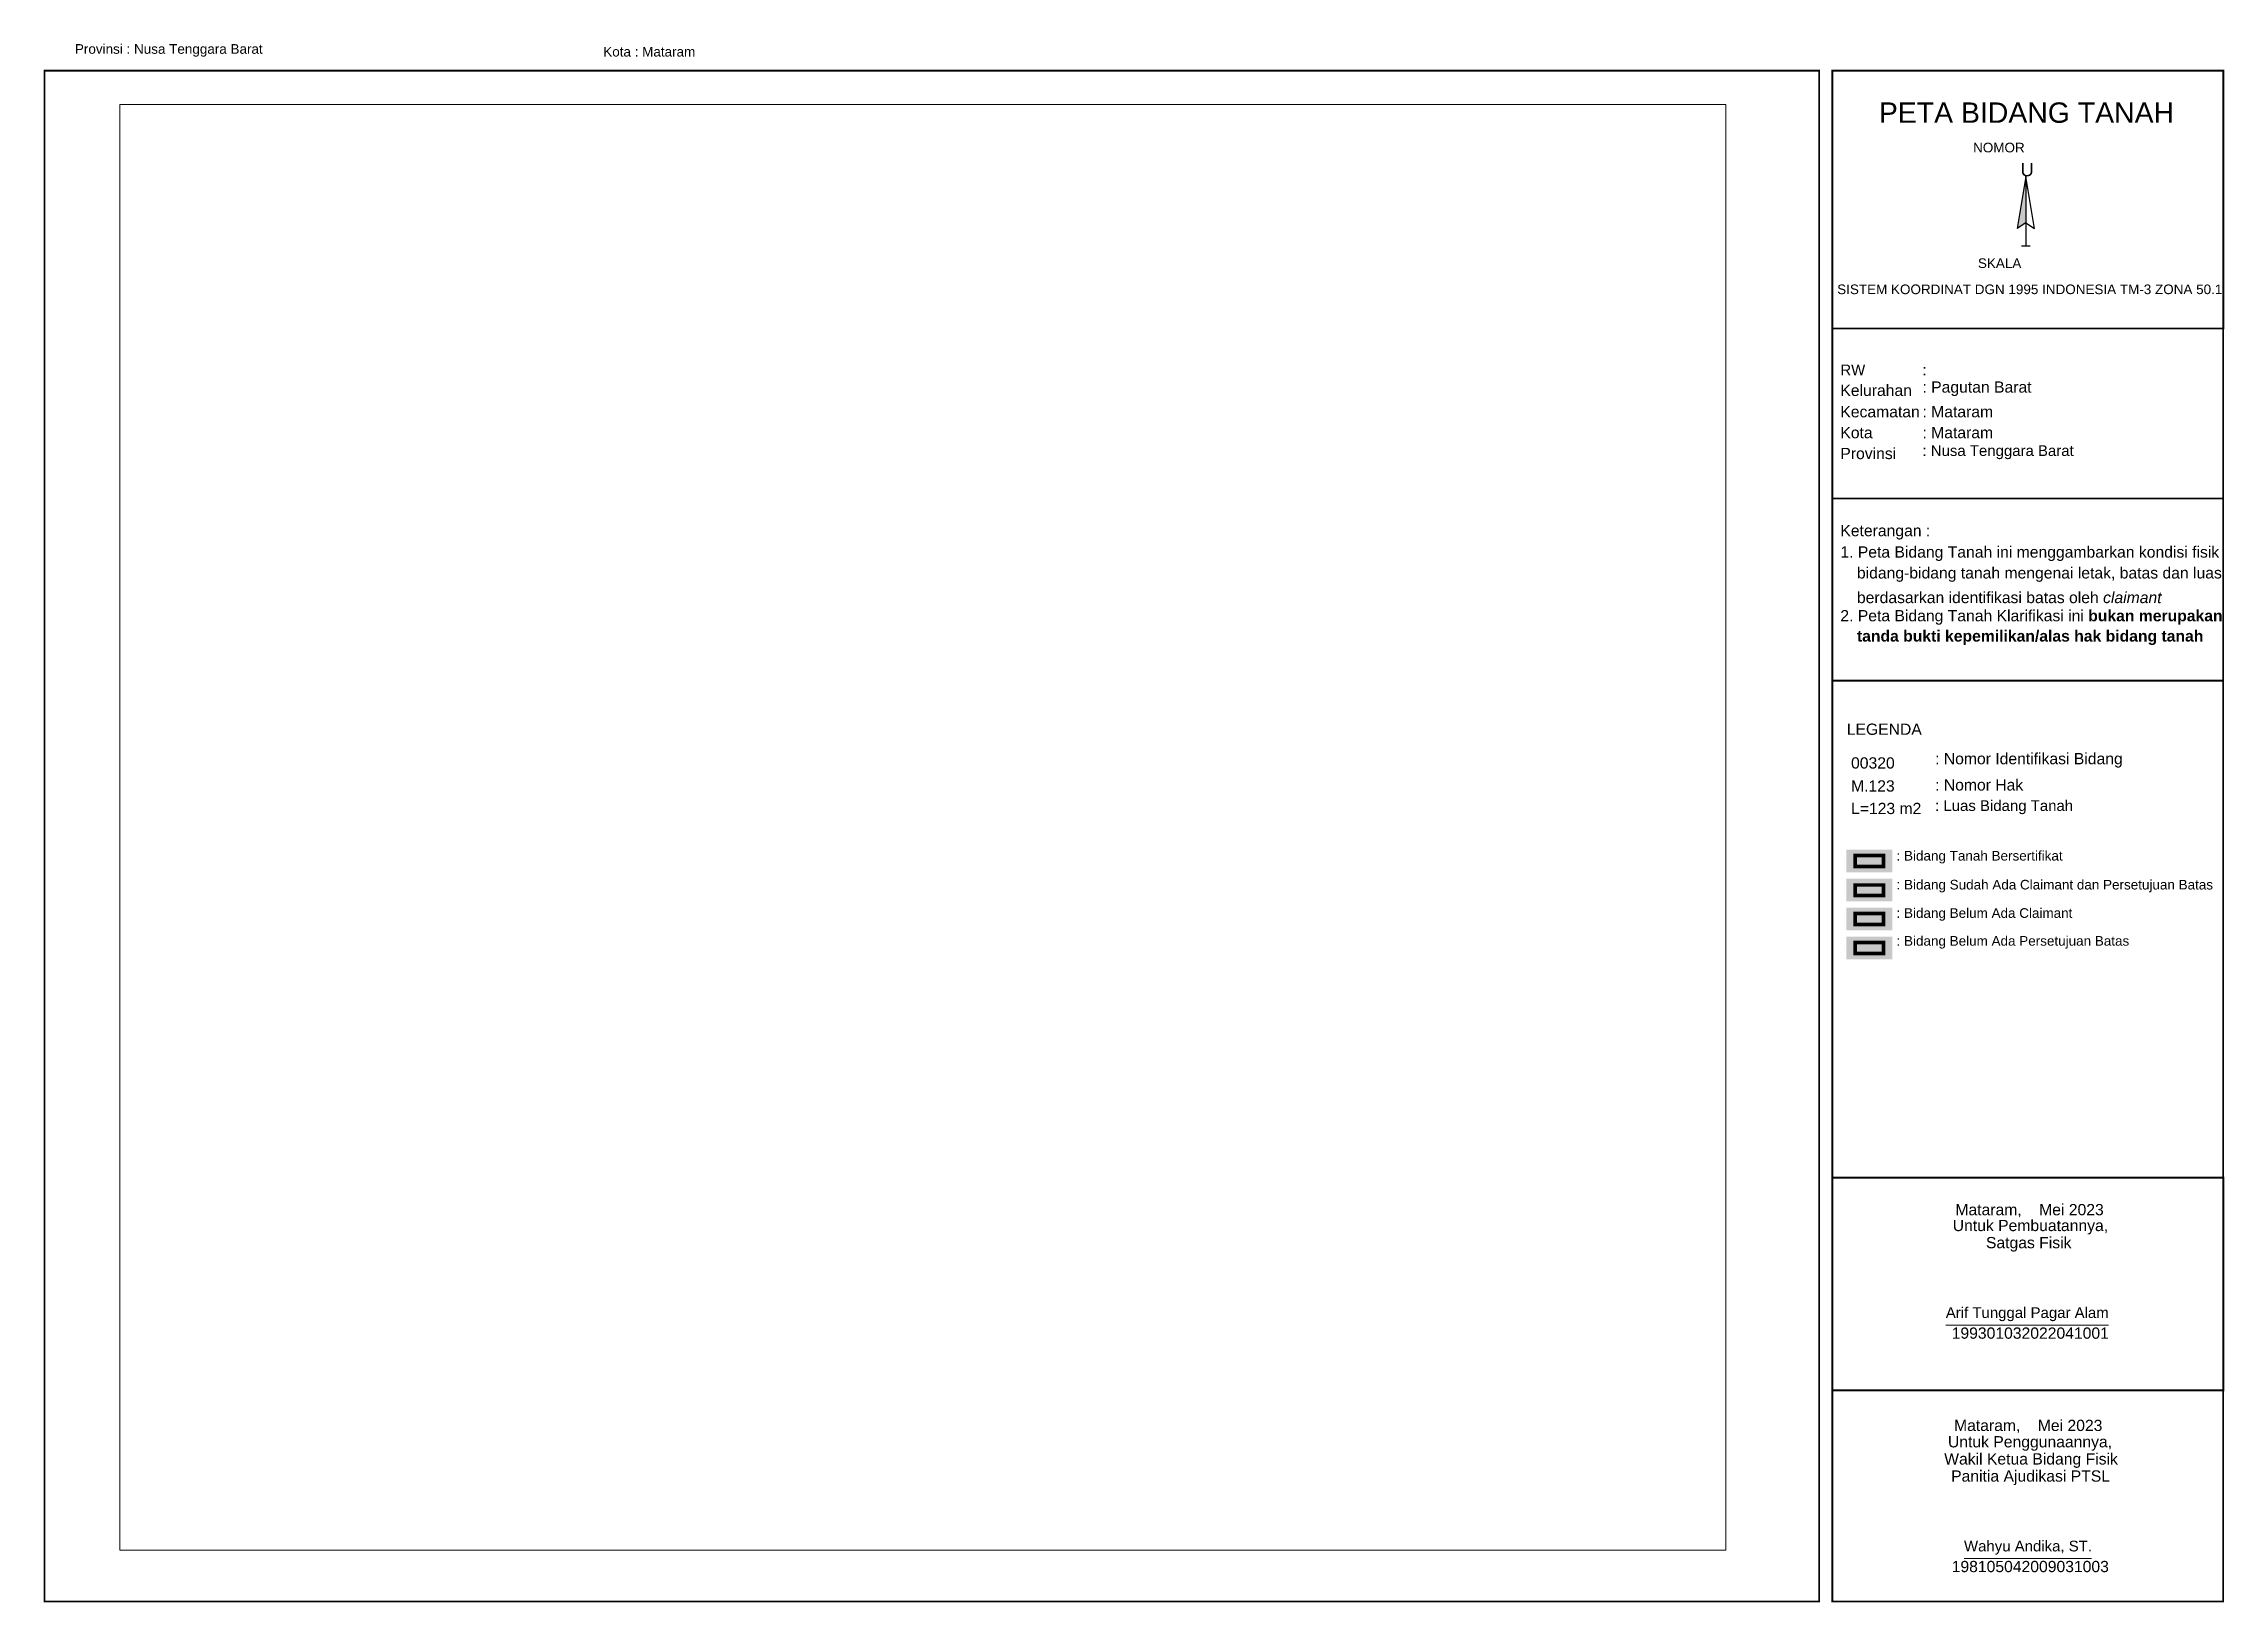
# Paper-space layout '001' of a CAD drawing. Header units: millimetres. Extents: x 7 to 414, y 2 to 293.
import ezdxf

# ---------------------------------------------------------------- set-up
doc = ezdxf.new("R2010")
doc.units = ezdxf.units.MM
for name, color, linetype in [('110100', 7, 'Continuous'), ('GRIDLAYOUT', 7, 'Continuous'), ('LAYOUT', 7, 'Continuous')]:
    doc.layers.add(name, color=color, linetype=linetype)

# ---------------------------------------------------------------- blocks, each defined once
blk = doc.blocks.new('mata angina')
at = {"layer": '110100'}
blk.add_hatch(color=256, dxfattribs=at).paths.add_polyline_path([(377.14, 260.61), (375.69, 251.92), (377.14, 252.88)])
for p, q in [((377.14, 260.61), (375.69, 251.92)), ((378.59, 251.92), (377.14, 260.61)), ((377.14, 252.88), (375.69, 251.92)), ((377.14, 253.39), (377.14, 253.39)), ((377.14, 252.88), (378.59, 251.92))]:
    blk.add_line(p, q, dxfattribs=at)
for points in [[(377.14, 260.61), (377.14, 249.02)], [(376.42, 249.02), (377.86, 249.02)]]:
    blk.add_lwpolyline(points, dxfattribs=at)

psp = doc.layouts.new('001')

# ---------------------------------------------------------------- hatches: boundary and pattern name
at = {"layer": 'LAYOUT', "linetype": 'Continuous'}
for points in [[(343.39, 138.49), (343.39, 142.72), (351.95, 142.72), (351.95, 138.49), (343.39, 138.49)], [(343.39, 133.06), (343.39, 137.29), (351.95, 137.29), (351.95, 133.06), (343.39, 133.06)], [(343.39, 127.64), (343.39, 131.88), (351.95, 131.88), (351.95, 127.64), (343.39, 127.64)], [(343.39, 122.23), (343.39, 126.46), (351.95, 126.46), (351.95, 122.23), (343.39, 122.23)]]:
    psp.add_hatch(color=253, dxfattribs=at).paths.add_polyline_path(points)

# ---------------------------------------------------------------- linework, layer by layer
at = {"layer": 'LAYOUT'}
for points, const_width in [([(6.77, 2.3), (6.77, 288.23), (338.31, 288.23), (338.31, 2.3), (6.77, 2.3)], 0.339), ([(340.76, 2.3), (340.76, 288.23), (413.75, 288.23), (413.75, 2.3), (340.76, 2.3), (340.76, 2.3)], 0.339), ([(340.76, 240.07), (340.76, 288.23), (413.82, 288.23), (413.82, 240.07), (340.76, 240.07)], 0.339), ([(340.76, 174.3), (340.76, 208.32), (413.75, 208.32), (413.75, 174.3), (340.76, 174.3)], 0.339), ([(340.76, 41.74), (340.76, 81.45), (413.82, 81.45), (413.82, 41.74), (340.76, 41.74)], 0.339), ([(361.93, 53.91), (392.37, 53.91)], 0.183), ([(365.32, 10.31), (389.23, 10.31)], 0.183)]:
    psp.add_lwpolyline(points, dxfattribs=dict(at, const_width=const_width))
at = {"layer": 'LAYOUT', "color": 191, "const_width": 0.677}
psp.add_lwpolyline([(345, 139.59), (345, 141.63), (350.32, 141.63), (350.32, 139.59), (345, 139.59)], dxfattribs=at)
at = {"layer": 'LAYOUT', "color": 3, "const_width": 0.677}
psp.add_lwpolyline([(345, 134.17), (345, 136.13), (350.32, 136.13), (350.32, 134.17), (345, 134.17)], dxfattribs=at)
at = {"layer": 'LAYOUT', "color": 7, "true_color": 0xffffff, "const_width": 0.677}
psp.add_lwpolyline([(345, 128.75), (345, 130.78), (350.32, 130.78), (350.32, 128.75), (345, 128.75)], dxfattribs=at)
at = {"layer": 'LAYOUT', "color": 1, "const_width": 0.677}
psp.add_lwpolyline([(345, 123.34), (345, 125.37), (350.32, 125.37), (350.32, 123.34), (345, 123.34)], dxfattribs=at)

# ---------------------------------------------------------------- block references
at = {"layer": 'LAYOUT', "xscale": 1.11418868577612, "yscale": 1.11418868577612, "zscale": 1.11418868577612}
psp.add_blockref('mata angina', (-43.31, -21.91), dxfattribs=at)

# ---------------------------------------------------------------- texts
at = {"layer": 'LAYOUT', "attachment_point": 7}
for s, insert, char_height in [('{\\fArial|b0|i0|c0|p18;Provinsi : Nusa Tenggara Barat}', (12.45, 290.85), 1.8), ('{\\fArial|b0|i0|c0|p18;Kota : Mataram}', (111.15, 290.85), 1.8), ('{\\fArial|b0|i0|c0|p18;PETA BIDANG TANAH}', (349.45, 278.45), 3.8), ('{\\fArial|b0|i0|c0|p18;NOMOR }', (367.05, 272.95), 1.8), ('{\\fArial|b0|i0|c0|p18;U}', (375.89, 268.47), 2.5), ('{\\fArial|b0|i0|c0|p18;SKALA  }', (367.95, 251.35), 1.8), ('{\\fArial|b0|i0|c0|p18;SISTEM KOORDINAT DGN 1995 INDONESIA TM-3 ZONA 50.1}', (341.66, 246.47), 1.8), ('{\\fArial|b0|i0|c0|p18;RW}', (342.25, 231.35), 2), ('{\\fArial|b0|i0|c0|p18;: }', (357.59, 231.36), 2), ('{\\fArial|b0|i0|c0|p18;Kelurahan}', (342.25, 227.45), 2.1), ('{\\fArial|b0|i0|c0|p18;: Pagutan Barat}', (357.59, 227.46), 2.1), ('{\\fArial|b0|i0|c0|p18;Kecamatan}', (342.25, 223.45), 2.1), ('{\\fArial|b0|i0|c0|p18;: Mataram}', (357.59, 223.46), 2.1), ('{\\fArial|b0|i0|c0|p18;Kota}', (342.25, 219.55), 2.1), ('{\\fArial|b0|i0|c0|p18;: Mataram}', (357.59, 219.56), 2.1), ('{\\fArial|b0|i0|c0|p18;Provinsi}', (342.25, 215.65), 2.1), ('{\\fArial|b0|i0|c0|p18;: Nusa Tenggara Barat}', (357.59, 215.66), 2), ('{\\fArial|b0|i0|c0|p18;Keterangan :}', (342.25, 200.65), 2.1), ('{\\fArial|b0|i0|c0|p18;1. Peta Bidang Tanah ini menggambarkan kondisi fisik}', (342.25, 196.65), 2.1), ('{\\fArial|b0|i0|c0|p18;bidang-bidang tanah mengenai letak, batas dan luas}', (345.35, 192.75), 2.1), ('{\\fArial|b0|i0|c0|p18;2. Peta Bidang Tanah Klarifikasi ini \\fArial|b1|i0|c0|p18;bukan merupakan}', (342.25, 184.75), 2.1), ('{\\fArial|b0|i0|c0|p18;berdasarkan identifikasi batas oleh \\fArial|b0|i1|c0|p18;claimant}', (345.35, 188.75), 2.1), ('{\\fArial|b1|i0|c0|p18;tanda bukti kepemilikan/alas hak bidang tanah}', (345.35, 180.95), 2.1), ('{\\fArial|b0|i0|c0|p18;LEGENDA}', (343.45, 164.15), 2.1), ('{\\fArial|b0|i0|c0|p18;00320}', (344.25, 157.85), 2.1), ('{\\fArial|b0|i0|c0|p18;: Nomor Identifikasi Bidang}', (359.95, 158.05), 2.1), ('{\\fArial|b0|i0|c0|p18;M.123}', (344.25, 153.55), 2.1), ('{\\fArial|b0|i0|c0|p18;: Nomor Hak}', (359.95, 153.75), 2.1), ('{\\fArial|b0|i0|c0|p18;L=123 m2}', (344.25, 149.35), 2.1), ('{\\fArial|b0|i0|c0|p18;: Luas Bidang Tanah}', (359.95, 149.35), 2), ('{\\fArial|b0|i0|c0|p18;: Bidang Tanah Bersertifikat}', (352.75, 140.15), 1.8), ('{\\fArial|b0|i0|c0|p18;: Bidang Sudah Ada Claimant dan Persetujuan Batas}', (352.75, 134.75), 1.8), ('{\\fArial|b0|i0|c0|p18;: Bidang Belum Ada Claimant}', (352.75, 129.45), 1.8), ('{\\fArial|b0|i0|c0|p18;: Bidang Belum Ada Persetujuan Batas}', (352.75, 124.25), 1.8), ('{\\fArial|b0|i0|c0|p18;Untuk Pembuatannya,}', (363.25, 70.85), 2.1), ('{\\fArial|b0|i0|c0|p18;Mataram,    Mei 2023}', (363.74, 74.05), 2.1), ('{\\fArial|b0|i0|c0|p18;Satgas Fisik}', (369.45, 67.65), 2.1), ('{\\fArial|b0|i0|c0|p18;Arif Tunggal Pagar Alam}', (361.95, 54.65), 2), ('{\\fArial|b0|i0|c0|p18;199301032022041001}', (363.05, 51.35), 2.1), ('{\\fArial|b0|i0|c0|p18;Untuk Penggunaannya,}', (362.35, 30.45), 2.1), ('{\\fArial|b0|i0|c0|p18;Mataram,    Mei 2023}', (363.49, 33.75), 2.1), ('{\\fArial|b0|i0|c0|p18;Wakil Ketua Bidang Fisik}', (361.65, 27.25), 2.1), ('{\\fArial|b0|i0|c0|p18;Panitia Ajudikasi PTSL}', (362.95, 24.05), 2.1), ('{\\fArial|b0|i0|c0|p18;Wahyu Andika, ST.}', (365.35, 11.05), 2), ('{\\fArial|b0|i0|c0|p18;198105042009031003}', (363.05, 7.75), 2.1)]:
    psp.add_mtext(s, dxfattribs=dict(at, insert=insert, char_height=char_height))

# ---------------------------------------------------------------- viewports
at = {"layer": 'GRIDLAYOUT'}
psp.add_viewport(center=(170.86, 146.91), size=(300, 270), view_center_point=(267145.81, 547822.43), view_height=94.5, dxfattribs=at)

doc.saveas('drawing.dxf')
